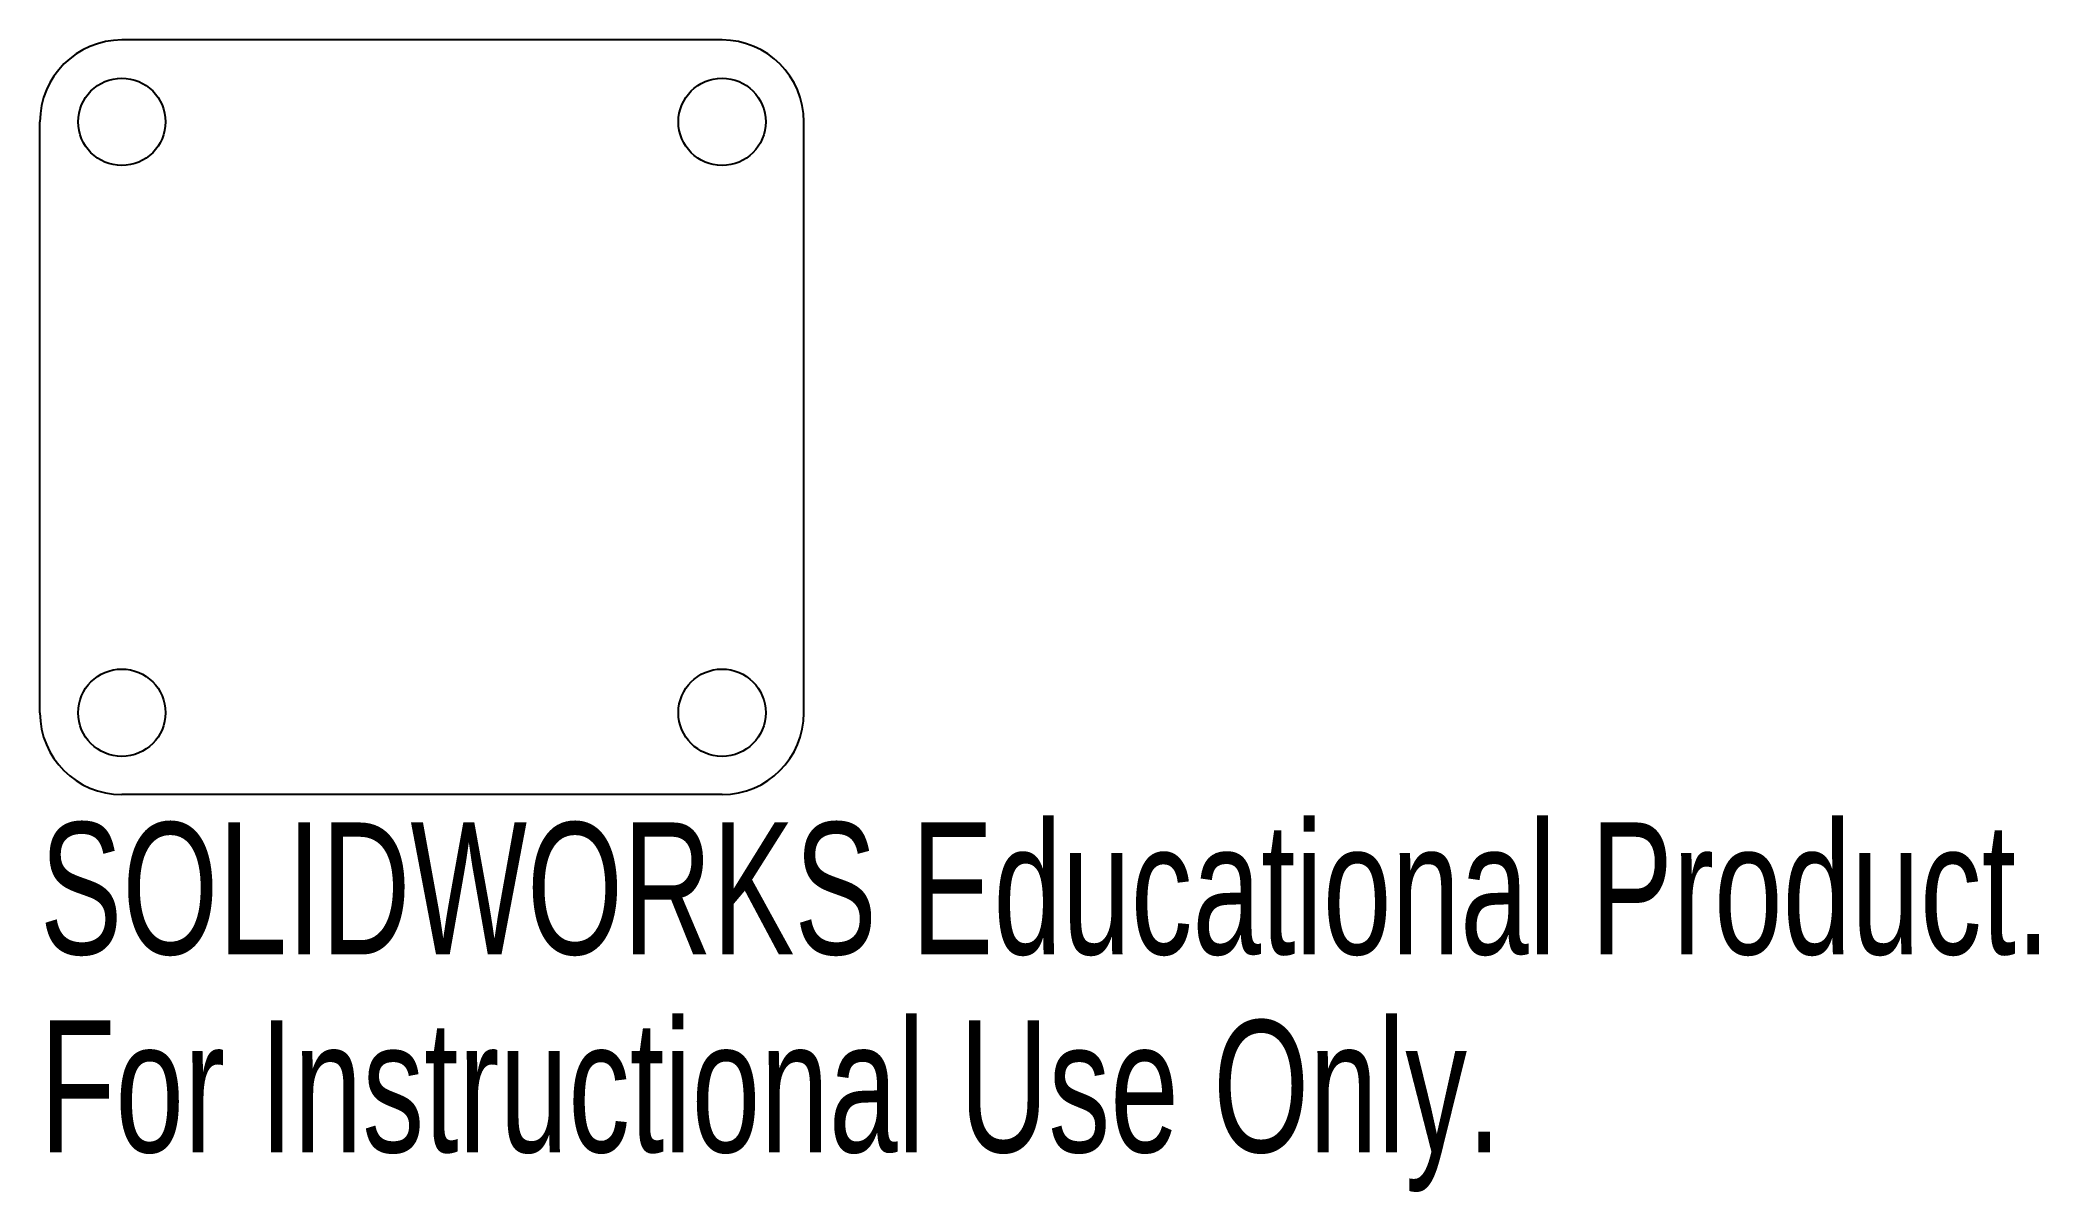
# Model space of a CAD drawing. Header units: millimetres. Extents: x -14 to 59.3, y -28.4 to 13.8.
import ezdxf

# ---------------------------------------------------------------- set-up
doc = ezdxf.new("R2010")
doc.units = ezdxf.units.MM
doc.styles.add('SLDTEXTSTYLE0', font='TXT', dxfattribs={"width": 0.7})

msp = doc.modelspace()

# ---------------------------------------------------------------- linework, layer by layer
at = {"color": 7, "linetype": 'Continuous'}
for p, q in [((11, 13.825), (-11, 13.825)), ((-14, -10.825), (-14, 10.825)), ((14, -10.825), (14, 10.825)), ((11, -13.825), (-11, -13.825))]:
    msp.add_line(p, q, dxfattribs=at)
for centre in [(-11, 10.825), (11, 10.825), (-11, -10.825), (11, -10.825)]:
    msp.add_circle(centre, 1.6, dxfattribs=at)
for centre, start, end in [((-11, 10.825), 90, 180), ((11, 10.825), 0, 90), ((-11, -10.825), 180, 270), ((11, -10.825), 270, 0)]:
    msp.add_arc(centre, 3, start, end, dxfattribs=at)

# ---------------------------------------------------------------- texts
at = {"color": 7, "linetype": 'Continuous', "char_height": 4.83362, "attachment_point": 1, "style": 'SLDTEXTSTYLE0'}
for s, insert in [('SOLIDWORKS Educational Product.', (-14, -14.845)), ('For Instructional Use Only.', (-14, -22.095))]:
    msp.add_mtext(s, dxfattribs=dict(at, insert=insert))

doc.saveas('drawing.dxf')
